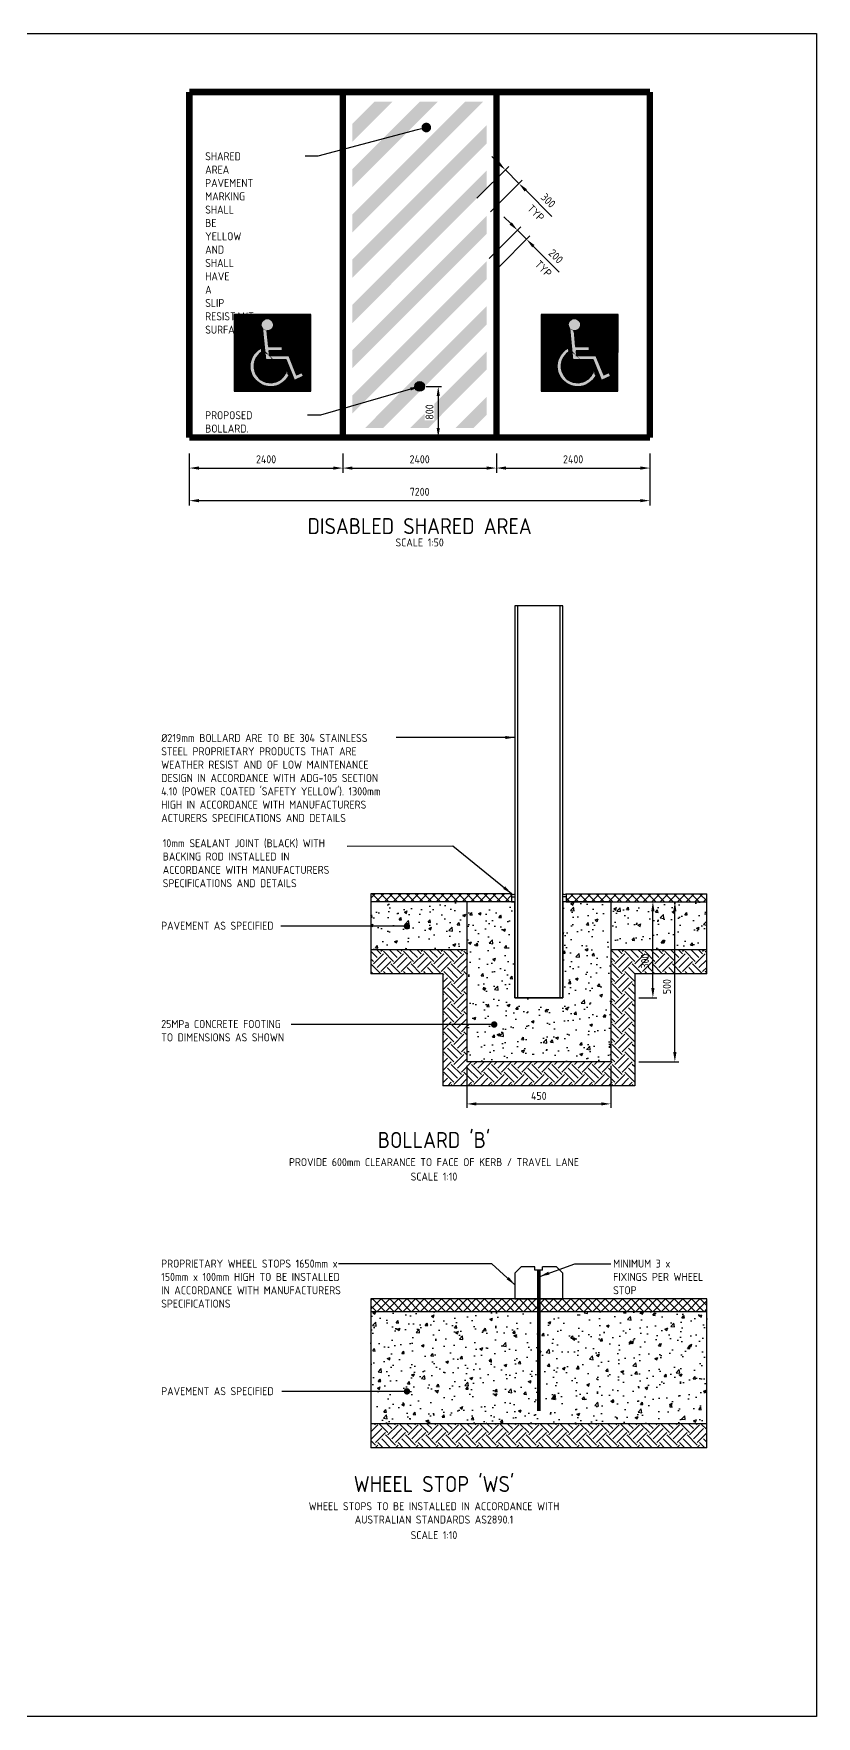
# Model space of a CAD drawing. Header units: metres. Extents: x -11330 to 7985, y 7141 to 12399.
# Drawn here: x 5538 to 7985, y 7141 to 12399 of the extents above; entities that cross this region are included whole.
import ezdxf
from ezdxf import colors
from ezdxf.entities.mleader import LeaderData, LeaderLine
from ezdxf.enums import TextEntityAlignment as Align
from ezdxf.math import Vec2, Vec3

# ---------------------------------------------------------------- set-up
doc = ezdxf.new("R2010")
doc.units = ezdxf.units.M
doc.linetypes.add('DAS18', pattern=[3, 2, -1])
for name, color, linetype in [('_NRP-CONCRETE', 7, 'Continuous'), ('_NRP-DIMENSIONS', 1, 'Continuous'), ('_NRP-GEN THIN', 7, 'Continuous'), ('_NRP-HATCH', 250, 'Continuous'), ('_NRP-REINFT BARS TIES S', 7, 'Continuous'), ('_NRP-STEEL S', 7, 'Continuous'), ('_NRP-STEEL S H', 7, 'DAS18'), ('_NRP-SUBBASE EARTHWORKS', 251, 'Continuous'), ('_NRP-TEXT 2.5', 7, 'Continuous'), ('_NRP-TEXT 5.0', 4, 'Continuous'), ('C_LNMK_CHEVRON', 4, 'Continuous'), ('C_TEXT_DIMS', 1, 'Continuous'), ('C_TEXT_MLEADER', 1, 'Continuous'), ('XREF', 7, 'Continuous')]:
    doc.layers.add(name, color=color, linetype=linetype)
doc.layers.add('_NRP-SETOUT', color=40, linetype='Continuous', plot=False)
doc.layers.add('VPORTS', color=11, linetype='Continuous', plot=False)
doc.styles.add('ISOCP', font='isocp.shx')
doc.dimstyles.new('DETAILS', dxfattribs={"dimtxt": 2.5, "dimasz": 3, "dimexe": 1.25, "dimexo": 1.25, "dimgap": 1.25, "dimtad": 1, "dimdec": 0, "dimzin": 1, "dimdsep": 46, "dimtxsty": 'ISOCP', "dimcen": 1.5, "dimclrd": 1, "dimclre": 1, "dimclrt": 7, "dimaunit": 1, "dimazin": 0, "dimtfac": 1, "dimtdec": 0, "dimtmove": 0, "dimatfit": 3, "dimfxl": 1, "dimarcsym": 0})
doc.dimstyles.new('ISOCP', dxfattribs={"dimtxt": 2.5, "dimasz": 3, "dimexe": 1.5, "dimexo": 5, "dimgap": 1.5, "dimtad": 1, "dimzin": 0, "dimdsep": 46, "dimtxsty": 'ISOCP', "dimcen": 1, "dimclrd": 256, "dimclre": 256, "dimclrt": 7, "dimadec": 0, "dimazin": 0, "dimtfac": 1, "dimtmove": 0, "dimatfit": 2, "dimfxl": 1, "dimtolj": 1, "dimtzin": 0, "dimlwd": -1, "dimlwe": -1, "dimarcsym": 0})
pattern_1 = [(45, (-55106.68, 7645.521), (-13.470384, 13.470384), []), (135, (-55106.68, 7645.521), (-13.470384, -13.470384), [])]

# ---------------------------------------------------------------- blocks, each defined once
blk = doc.blocks.new('*D41')
at = {"layer": '_NRP-DIMENSIONS', "color": 1, "lineweight": -2, "transparency": 16777216}
for p, q in [((7429.7, 9686.4), (7486.3, 9686.4)), ((7473.8, 9416.4), (7473.8, 9656.4)), ((7429.7, 9386.4), (7486.3, 9386.4))]:
    blk.add_line(p, q, dxfattribs=at)
at = {"layer": '_NRP-DIMENSIONS', "color": 1, "transparency": 16777216}
for points in [[(7468.8, 9656.4), (7478.8, 9656.4), (7473.8, 9686.4)], [(7468.8, 9416.4), (7478.8, 9416.4), (7473.8, 9386.4)]]:
    blk.add_solid(points, dxfattribs=at)
at = {"layer": '_NRP-DIMENSIONS', "color": 7, "transparency": 16777216, "insert": (7448.8, 9500.8), "char_height": 25, "attachment_point": 5, "rotation": 90, "style": 'ISOCP'}
blk.add_mtext('300', dxfattribs=at)
blk = doc.blocks.new('*D42')
at = {"layer": '_NRP-DIMENSIONS', "color": 1, "lineweight": -2, "transparency": 16777216}
for p, q in [((7429.7, 9686.4), (7555, 9686.4)), ((7542.5, 9216.4), (7542.5, 9656.4)), ((7429.7, 9186.4), (7555, 9186.4))]:
    blk.add_line(p, q, dxfattribs=at)
at = {"layer": '_NRP-DIMENSIONS', "color": 1, "transparency": 16777216}
for points in [[(7537.5, 9656.4), (7547.5, 9656.4), (7542.5, 9686.4)], [(7537.5, 9216.4), (7547.5, 9216.4), (7542.5, 9186.4)]]:
    blk.add_solid(points, dxfattribs=at)
at = {"layer": '_NRP-DIMENSIONS', "color": 7, "transparency": 16777216, "insert": (7517.5, 9421), "char_height": 25, "attachment_point": 5, "rotation": 90, "style": 'ISOCP'}
blk.add_mtext('500', dxfattribs=at)
blk = doc.blocks.new('*D43')
at = {"layer": '_NRP-DIMENSIONS', "color": 1, "lineweight": -2, "transparency": 16777216}
for p, q in [((6892.2, 9173.9), (6892.2, 9042.1)), ((7342.2, 9173.9), (7342.2, 9042.1)), ((6922.2, 9054.6), (7312.2, 9054.6))]:
    blk.add_line(p, q, dxfattribs=at)
at = {"layer": '_NRP-DIMENSIONS', "color": 1, "transparency": 16777216}
for points in [[(6922.2, 9059.6), (6922.2, 9049.6), (6892.2, 9054.6)], [(7312.2, 9059.6), (7312.2, 9049.6), (7342.2, 9054.6)]]:
    blk.add_solid(points, dxfattribs=at)
at = {"layer": '_NRP-DIMENSIONS', "color": 7, "transparency": 16777216, "insert": (7117.2, 9079.6), "char_height": 25, "attachment_point": 5, "style": 'ISOCP'}
blk.add_mtext('450', dxfattribs=at)
blk = doc.blocks.new('A$Caffd6f21')
at = {"true_color": 0x0066cc}
h = blk.add_hatch(dxfattribs=at)
h.set_pattern_fill('ANSI31', color=152, scale=0.001)
h.set_pattern_definition([(45, (-0.4318104, -0.6088382), (-0.002245064, 0.002245064), [])])
h.paths.add_polyline_path([(0.769, 0.591), (-0.431, 0.592), (-0.432, -0.608), (0.768, -0.609)])
edge = h.paths.add_edge_path(flags=16)
edge.add_line((0.319, 0.089), (0.318, 0.025))
edge.add_line((0.318, 0.025), (0.113, 0.025))
edge.add_line((0.113, 0.025), (0.121, -0.053))
edge.add_line((0.121, -0.053), (0.423, -0.053))
edge.add_line((0.423, -0.053), (0.545, -0.353))
edge.add_line((0.545, -0.353), (0.628, -0.314))
edge.add_line((0.628, -0.314), (0.655, -0.372))
edge.add_line((0.655, -0.372), (0.51, -0.44))
edge.add_line((0.51, -0.44), (0.38, -0.117))
edge.add_line((0.38, -0.117), (0.063, -0.117))
edge.add_line((0.063, -0.117), (0.014, 0.369))
edge.add_ellipse((0.088, 0.431), major_axis=(0.0222, 0.094), ratio=0.999318, start_angle=-169.9407, end_angle=143.7256, ccw=False)
edge.add_line((0.082, 0.335), (0.107, 0.089))
edge.add_line((0.107, 0.089), (0.319, 0.089))
edge = h.paths.add_edge_path(flags=16)
edge.add_line((0.39, -0.27), (0.426, -0.36))
edge.add_ellipse((0.138, -0.218), major_axis=(0.074, 0.313), ratio=0.999318, start_angle=40.0458, end_angle=256.9976, ccw=False)
edge.add_line((-0.007, 0.07), (0, 0))
edge.add_ellipse((0.138, -0.218), major_axis=(0.059, 0.251), ratio=0.999318, start_angle=45.6609, end_angle=271.5156)
at = {"true_color": 0xffffff}
h = blk.add_hatch(color=7, dxfattribs=at)
edge = h.paths.add_edge_path()
edge.add_ellipse((0.088, 0.431), major_axis=(0.0222, 0.094), ratio=0.999318, start_angle=-169.9407, end_angle=143.7256, ccw=False)
edge.add_line((0.082, 0.335), (0.107, 0.089))
edge.add_line((0.107, 0.089), (0.319, 0.089))
edge.add_line((0.319, 0.089), (0.318, 0.025))
edge.add_line((0.318, 0.025), (0.113, 0.025))
edge.add_line((0.113, 0.025), (0.121, -0.053))
edge.add_line((0.121, -0.053), (0.423, -0.053))
edge.add_line((0.423, -0.053), (0.545, -0.353))
edge.add_line((0.545, -0.353), (0.628, -0.314))
edge.add_line((0.628, -0.314), (0.655, -0.372))
edge.add_line((0.655, -0.372), (0.51, -0.44))
edge.add_line((0.51, -0.44), (0.38, -0.117))
edge.add_line((0.38, -0.117), (0.063, -0.117))
edge.add_line((0.063, -0.117), (0.014, 0.369))
edge = h.paths.add_edge_path()
edge.add_ellipse((0.138, -0.218), major_axis=(0.074, 0.313), ratio=0.999318, start_angle=40.0458, end_angle=256.9976, ccw=False)
edge.add_line((-0.007, 0.07), (0, 0))
edge.add_ellipse((0.138, -0.218), major_axis=(0.059, 0.251), ratio=0.999318, start_angle=45.6609, end_angle=271.5156)
edge.add_line((0.39, -0.27), (0.426, -0.36))
at = {"color": 150, "true_color": 0x0073e6}
blk.add_lwpolyline([(-0.432, -0.608), (0.768, -0.609), (0.769, 0.591), (-0.431, 0.592)], close=True, dxfattribs=at)
at = {"color": 7, "true_color": 0xffffff}
for points in [[(0.063, -0.117), (0.014, 0.369)], [(0.082, 0.335), (0.107, 0.089)], [(-0.007, 0.07), (0, 0)], [(0.107, 0.089), (0.319, 0.089)], [(0.318, 0.025), (0.113, 0.025)], [(0.113, 0.025), (0.121, -0.053)], [(0.319, 0.089), (0.318, 0.025)], [(0.38, -0.117), (0.063, -0.117)], [(0.121, -0.053), (0.423, -0.053)], [(0.51, -0.44), (0.38, -0.117)], [(0.423, -0.053), (0.545, -0.353)], [(0.39, -0.27), (0.426, -0.36)], [(0.655, -0.372), (0.51, -0.44)], [(0.545, -0.353), (0.628, -0.314)], [(0.628, -0.314), (0.655, -0.372)]]:
    blk.add_lwpolyline(points, dxfattribs=at)
at = {"color": 7, "true_color": 0xffffff, "extrusion": (0, 0, -1)}
for centre, major_axis, start_param, end_param in [((0.088, 0.431), (0.0222, 0.094), 3.7747, 9.249211), ((0.138, -0.218), (0.074, 0.313), 1.797732, 5.584254)]:
    blk.add_ellipse(centre, major_axis=major_axis, ratio=0.999318, start_param=start_param, end_param=end_param, dxfattribs=at)
at = {"color": 7, "true_color": 0xffffff}
blk.add_ellipse((0.138, -0.218), major_axis=(0.059, 0.251), ratio=0.999318, start_param=0.796934, end_param=4.738841, dxfattribs=at)
blk = doc.blocks.new('*D49')
at = {"color": 1, "linetype": 'Continuous', "transparency": 16777216}
for p, q in [((3641, 6534), (3641, 6233)), ((6041, 6534), (6041, 6233)), ((3791, 6308), (5891, 6308))]:
    blk.add_line(p, q, dxfattribs=at)
at = {"color": 1, "transparency": 16777216}
for points in [[(3791, 6333), (3791, 6283), (3641, 6308)], [(5891, 6333), (5891, 6283), (6041, 6308)]]:
    blk.add_solid(points, dxfattribs=at)
at = {"color": 7, "transparency": 16777216, "insert": (4841, 6445), "char_height": 125, "attachment_point": 5, "style": 'ISOCP'}
blk.add_mtext('\\A1;2400', dxfattribs=at)
blk = doc.blocks.new('*D50')
at = {"color": 1, "linetype": 'Continuous', "transparency": 16777216}
for p, q in [((1241, 6534), (1241, 6233)), ((3641, 6534), (3641, 6233)), ((1391, 6308), (3491, 6308))]:
    blk.add_line(p, q, dxfattribs=at)
at = {"color": 1, "transparency": 16777216}
for points in [[(1391, 6333), (1391, 6283), (1241, 6308)], [(3491, 6333), (3491, 6283), (3641, 6308)]]:
    blk.add_solid(points, dxfattribs=at)
at = {"color": 7, "transparency": 16777216, "insert": (2441, 6445), "char_height": 125, "attachment_point": 5, "style": 'ISOCP'}
blk.add_mtext('\\A1;2400', dxfattribs=at)
blk = doc.blocks.new('*D51')
at = {"color": 1, "linetype": 'Continuous', "transparency": 16777216}
for p, q in [((3675, 11072), (3569, 11178)), ((3337, 10523), (3834, 11019)), ((3550, 10311), (4046, 10807)), ((3781, 10966), (3993, 10754)), ((4099, 10648), (4505, 10241))]:
    blk.add_line(p, q, dxfattribs=at)
at = {"color": 1, "transparency": 16777216}
for points in [[(3692, 11090), (3657, 11055), (3781, 10966)], [(4117, 10666), (4081, 10630), (3993, 10754)]]:
    blk.add_solid(points, dxfattribs=at)
at = {"color": 7, "transparency": 16777216, "insert": (4452, 10489), "char_height": 125, "attachment_point": 5, "rotation": 315, "style": 'ISOCP', "bg_fill": 3, "box_fill_scale": 1.1, "bg_fill_color": 256, "bg_fill_true_color": 13158600, "bg_fill_transparency": 0}
blk.add_mtext('\\A1;300', dxfattribs=at)
at = {"color": 7, "transparency": 16777216, "insert": (4258, 10294), "char_height": 125, "attachment_point": 5, "rotation": 315, "style": 'ISOCP', "bg_fill": 3, "box_fill_scale": 1.1, "bg_fill_color": 256, "bg_fill_true_color": 13158600, "bg_fill_transparency": 0}
blk.add_mtext('\\A1;TYP', dxfattribs=at)
blk = doc.blocks.new('*D52')
at = {"color": 1, "linetype": 'Continuous', "transparency": 16777216}
for p, q in [((3527, 9581), (4023, 10077)), ((3864, 10130), (3758, 10236)), ((3970, 10024), (4111, 9883)), ((3668, 9439), (4164, 9936)), ((4217, 9776), (4624, 9370))]:
    blk.add_line(p, q, dxfattribs=at)
at = {"color": 1, "transparency": 16777216}
for points in [[(3881, 10148), (3846, 10112), (3970, 10024)], [(4235, 9794), (4200, 9759), (4111, 9883)]]:
    blk.add_solid(points, dxfattribs=at)
at = {"color": 7, "transparency": 16777216, "insert": (4571, 9617), "char_height": 125, "attachment_point": 5, "rotation": 315, "style": 'ISOCP', "bg_fill": 3, "box_fill_scale": 1.1, "bg_fill_color": 256, "bg_fill_true_color": 13158600, "bg_fill_transparency": 0}
blk.add_mtext('\\A1;200', dxfattribs=at)
at = {"color": 7, "transparency": 16777216, "insert": (4376, 9423), "char_height": 125, "attachment_point": 5, "rotation": 315, "style": 'ISOCP', "bg_fill": 3, "box_fill_scale": 1.1, "bg_fill_color": 256, "bg_fill_true_color": 13158600, "bg_fill_transparency": 0}
blk.add_mtext('\\A1;TYP', dxfattribs=at)
blk = doc.blocks.new('_Dot')
at = {"color": 0, "linetype": 'ByBlock', "lineweight": -2}
blk.add_line((-0.5, 0), (-1, 0), dxfattribs=at)
at = {"color": 0, "linetype": 'ByBlock', "const_width": 0.5}
blk.add_lwpolyline([(-0.25, 0, 1), (0.25, 0, 1)], format="xyb", close=True, dxfattribs=at)
blk = doc.blocks.new('*D55')
at = {"color": 1, "linetype": 'Continuous', "transparency": 16777216}
for p, q in [((-1159, 6534), (-1159, 5724)), ((6041, 6534), (6041, 5724)), ((-1009, 5799), (5891, 5799))]:
    blk.add_line(p, q, dxfattribs=at)
at = {"color": 1, "transparency": 16777216}
for points in [[(-1009, 5824), (-1009, 5774), (-1159, 5799)], [(5891, 5824), (5891, 5774), (6041, 5799)]]:
    blk.add_solid(points, dxfattribs=at)
at = {"color": 7, "transparency": 16777216, "insert": (2441, 5937), "char_height": 125, "attachment_point": 5, "style": 'ISOCP'}
blk.add_mtext('\\A1;7200', dxfattribs=at)
blk = doc.blocks.new('*D53')
at = {"layer": 'C_TEXT_DIMS', "linetype": 'Continuous', "transparency": 16777216}
for p, q in [((2541, 7584), (2782, 7584)), ((2732, 7434), (2732, 6934)), ((2542, 6784), (2782, 6784))]:
    blk.add_line(p, q, dxfattribs=at)
at = {"layer": 'C_TEXT_DIMS', "transparency": 16777216}
for points in [[(2707, 7434), (2757, 7434), (2732, 7584)], [(2707, 6934), (2757, 6934), (2732, 6784)]]:
    blk.add_solid(points, dxfattribs=at)
at = {"layer": 'C_TEXT_DIMS', "color": 7, "transparency": 16777216, "insert": (2595, 7184), "char_height": 125, "attachment_point": 5, "rotation": 90, "style": 'ISOCP', "bg_fill": 3, "box_fill_scale": 1.1, "bg_fill_color": 256, "bg_fill_true_color": 13158600, "bg_fill_transparency": 0}
blk.add_mtext('\\A1;800', dxfattribs=at)
blk = doc.blocks.new('*D54')
at = {"color": 1, "linetype": 'Continuous', "transparency": 16777216}
for p, q in [((-1159, 6534), (-1159, 6233)), ((1241, 6534), (1241, 6233)), ((-1009, 6308), (1091, 6308))]:
    blk.add_line(p, q, dxfattribs=at)
at = {"color": 1, "transparency": 16777216}
for points in [[(-1009, 6333), (-1009, 6283), (-1159, 6308)], [(1091, 6333), (1091, 6283), (1241, 6308)]]:
    blk.add_solid(points, dxfattribs=at)
at = {"color": 7, "transparency": 16777216, "insert": (41, 6445), "char_height": 125, "attachment_point": 5, "style": 'ISOCP'}
blk.add_mtext('\\A1;2400', dxfattribs=at)
blk = doc.blocks.new('A$Cf6612a0b')
h = blk.add_hatch(color=2)
h.dxf.hatch_style = 1
edge = h.paths.add_edge_path()
edge.add_arc((2441.2, 7584), 75, 0, 360)
at = {"layer": 'C_LNMK_CHEVRON'}
for points in [[(2727.2, 12034), (2444.4, 12034), (1391.2, 10980.8), (1391.2, 10698)], [(3434.3, 12034), (3151.5, 12034), (1391.2, 10273.7), (1391.2, 9990.9)], [(2020.1, 12034), (1737.3, 12034), (1391.2, 11687.9), (1391.2, 11405.1)], [(3491.2, 11383.8), (3491.2, 11666.6), (1391.2, 9566.6), (1391.2, 9283.8)], [(3491.2, 10676.6), (3491.2, 10959.5), (1391.2, 8859.5), (1391.2, 8576.6)], [(3491.2, 9969.5), (3491.2, 10252.4), (1391.2, 8152.4), (1391.2, 7869.5)], [(3491.2, 9262.4), (3491.2, 9545.3), (1391.2, 7445.3), (1391.2, 7162.4)], [(2294.1, 6934), (2577, 6934), (3491.2, 7848.2), (3491.2, 8131.1)], [(3001.2, 6934), (3284.1, 6934), (3491.2, 7141.1), (3491.2, 7424)]]:
    blk.add_hatch(color=40, dxfattribs=at).paths.add_polyline_path(points)
h = blk.add_hatch(color=40, dxfattribs=at)
edge = h.paths.add_edge_path()
edge.add_line((1587, 6934), (1869.8, 6934))
edge.add_line((1869.8, 6934), (2421.8, 7485.9))
edge.add_arc((2441.2, 7584), 100, 11.19631, 258.80369, ccw=False)
edge.add_line((2539.3, 7603.4), (3491.2, 8555.3))
edge.add_line((3491.2, 8555.3), (3491.2, 8838.2))
edge.add_line((3491.2, 8838.2), (1587, 6934))
at = {"color": 2}
blk.add_circle((2441.2, 7584, 67631.8), 75, dxfattribs=at)
at = {"layer": 'C_LNMK_CHEVRON', "color": 40, "const_width": 100}
for points in [[(6041.2, 12184), (-1158.8, 12184)], [(-1158.8, 6784), (-1158.8, 12184)], [(1241.2, 12184), (1241.2, 6784)], [(3641.2, 6784), (3641.2, 12184)], [(6041.2, 6784), (6041.2, 12184)], [(6041.2, 6784), (-1158.8, 6784)]]:
    blk.add_lwpolyline(points, dxfattribs=at)
at = {"layer": 'XREF', "xscale": 1000, "yscale": 1000, "zscale": 1000}
for p in [(-27, 8117.3, 67631.8), (4773, 8117.3, 67631.8)]:
    blk.add_blockref('A$Caffd6f21', p, dxfattribs=at)
at = {"insert": (2441.2, 5208), "char_height": 125, "width": 1000, "attachment_point": 2, "style": 'ISOCP'}
blk.add_mtext('SCALE 1:50', dxfattribs=at)
at = {"layer": '_NRP-TEXT 5.0', "style": 'ISOCP'}
blk.add_text('DISABLED SHARED AREA', height=250, dxfattribs=at).set_placement((2441.2, 5275.9), align=Align.CENTER)
dim = blk.add_linear_dim(base=(6041.2, 5799.5), p1=(-1158.8, 6784), p2=(6041.2, 6784, 67631.8), dimstyle='ISOCP', override={"dimscale": 50, "dimdec": 0, "dimclrd": 1, "dimclre": 1})
dim.commit()
dim.dimension.update_dxf_attribs({"geometry": '*D55', "text_midpoint": (2441.2, 5799.5), "dimtype": 128})
for base, p1, p2, picture, middle in [((1241.2, 6307.9), (-1158.8, 6784, 67631.8), (1241.2, 6784, 67631.8), '*D54', (41.2, 6445.4)), ((3641.2, 6307.9), (1241.2, 6784, 67631.8), (3641.2, 6784, 67631.8), '*D50', (2441.2, 6445.4)), ((6041.2, 6307.9), (3641.2, 6784, 67631.8), (6041.2, 6784, 67631.8), '*D49', (4841.2, 6445.4))]:
    dim = blk.add_linear_dim(base=base, p1=p1, p2=p2, dimstyle='ISOCP', override={"dimscale": 50, "dimdec": 0, "dimlfac": 1, "dimclrd": 1, "dimclre": 1, "dimtix": 0, "dimtofl": 1, "dimtmove": 0, "dimatfit": 2})
    dim.commit()
    dim.dimension.update_dxf_attribs({"geometry": picture, "text_midpoint": middle})
at = {"layer": 'C_TEXT_MLEADER'}
ml = blk.add_multileader_mtext('Standard', dxfattribs=at)
ml.set_content('SHARED AREA PAVEMENT MARKING SHALL BE YELLOW AND SHALL HAVE A SLIP RESISTANT SURFACE', color=7, style='ISOCP')
ml.set_leader_properties(color=256, linetype='Continuous', lineweight=-1)
ml.set_arrow_properties(name='DOT')
ml.build(insert=Vec2(0, 0))
ml.multileader.update_dxf_attribs({"dogleg_length": 5, "arrow_head_size": 150})
ctx = ml.context
ctx.base_point, ctx.char_height, ctx.arrow_head_size, ctx.landing_gap_size, ctx.plane_origin = Vec3(-985.8, 11179.3, 67699.5), 125, 150, 75, Vec3(-2548.3, 11270.8, 67699.5)
notes = []
notes.append((ctx, [(1, (1, 1, 0), (852.3, 11179.3, 67699.5), (-1, 0), 200, [(0, [(2545.3, 11628.8, 67699.5)], 0, [])])]))
ctx.mtext.insert, ctx.mtext.width, ctx.mtext.defined_height, ctx.mtext.flow_direction = Vec3(-910.8, 11241.8, 67699.5), 1508.125, 960.3, 5
ml = blk.add_multileader_mtext('Standard', dxfattribs=at)
ml.set_content('PROPOSED BOLLARD. ', color=7, style='ISOCP')
ml.set_leader_properties(color=256, linetype='Continuous', lineweight=-1)
ml.build(insert=Vec2(0, 0))
ml.multileader.update_dxf_attribs({"dogleg_length": 5, "arrow_head_size": 150})
ctx = ml.context
ctx.base_point, ctx.char_height, ctx.arrow_head_size, ctx.landing_gap_size, ctx.plane_origin = Vec3(-985.8, 7132.8, 67699.5), 125, 150, 75, Vec3(-2567.9, 7614.2, 67699.5)
notes.append((ctx, [(1, (1, 1, 0), (889.2, 7132.8, 67699.5), (-1, 0), 200, [(0, [(2441.2, 7584, 67699.5)], 0, [])])]))
ctx.mtext.insert, ctx.mtext.width, ctx.mtext.flow_direction = Vec3(-910.8, 7195.8, 67699.5), 1545, 5
for ctx, leaders in notes:
    for number, flags, end, landing, length, lines in leaders:
        leader = LeaderData()
        leader.index, (leader.has_last_leader_line, leader.has_dogleg_vector, leader.attachment_direction) = number, flags
        leader.last_leader_point, leader.dogleg_vector, leader.dogleg_length = Vec3(end), Vec3(landing), length
        for number, points, colour, breaks in lines:
            line = LeaderLine()
            line.index, line.vertices, line.color, line.breaks = number, Vec3.list(points), colors.encode_raw_color(colour), breaks
            leader.lines.append(line)
        ctx.leaders.append(leader)
dim = blk.add_linear_dim(base=(3992.8, 10754), p1=(3302, 10487.5, 67631.8), p2=(3514.2, 10275.4, 67631.8), angle=315, dimstyle='ISOCP', override={"dimscale": 50, "dimexo": 1, "dimdec": 0, "dimpost": '\\XTYP', "dimclrd": 1, "dimclre": 1, "dimtmove": 0, "dimtfill": 1})
dim.commit()
dim.dimension.update_dxf_attribs({"geometry": '*D51', "text_midpoint": (4355.2, 10391.6), "dimtype": 129})
at = {"layer": 'C_TEXT_DIMS'}
dim = blk.add_linear_dim(base=(2732.4, 6784, 67699.5), p1=(2441.2, 7584, 67631.8), p2=(2441.7, 6784, 67631.8), angle=90, dimstyle='ISOCP', override={"dimscale": 50, "dimexe": 1, "dimexo": 2, "dimdec": 0, "dimtfill": 1}, dxfattribs=at)
dim.commit()
dim.dimension.update_dxf_attribs({"geometry": '*D53', "text_midpoint": (2594.9, 7184, 67699.5)})
dim = blk.add_linear_dim(base=(4111.2, 9882.5), p1=(3491.2, 9545.3, 67631.8), p2=(3632.6, 9403.9, 67631.8), angle=315, dimstyle='ISOCP', override={"dimscale": 50, "dimexo": 1, "dimdec": 0, "dimpost": '\\XTYP', "dimclrd": 1, "dimclre": 1, "dimtfill": 1})
dim.commit()
dim.dimension.update_dxf_attribs({"geometry": '*D52', "text_midpoint": (4473.6, 9520.1), "dimtype": 129})

msp = doc.modelspace()

# ---------------------------------------------------------------- hatches: boundary and pattern name
at = {"layer": '_NRP-HATCH'}
h = msp.add_hatch(dxfattribs=at)
h.set_pattern_fill('ANSI37', color=256, scale=6, style=0)
h.set_pattern_definition(pattern_1)
h.paths.add_polyline_path([(6789.5, 9711.4), (6592.2, 9711.4), (6592.2, 9686.4), (6789.5, 9686.4)])
h.paths.add_polyline_path([(7032.2, 9711.4), (6789.5, 9711.4), (6789.5, 9686.4), (7032.2, 9686.4)])
h = msp.add_hatch(dxfattribs=at)
h.set_pattern_fill('AR-CONC', color=256, scale=0.5, style=0)
h.set_pattern_definition([(50, (0, -312.21), (91.09233, -7.96954), [9.525, -104.775]), (355, (0, -312.21), (-17.6217, 95.5284), [7.62, -83.8203]), (100.45144, (7.59, -312.88), (73.4706, 87.5589), [8.095, -89.0451]), (46.1842, (0, -286.81), (135.5395, -21.0212), [14.2875, -157.1625]), (96.6356, (11.3, -288.56), (118.702, 123.713), [12.1425, -133.5678]), (351.1842, (0, -286.81), (118.702, 123.713), [11.43, -125.7299]), (21, (12.7, -293.16), (75.8072, -51.1326), [9.525, -104.775]), (326, (12.7, -293.16), (30.901, 92.094), [7.62, -83.82]), (71.45144, (19.02, -297.42), (106.7082, 40.9614), [8.095, -89.045]), (37.5, (0, -312.212), (1.5443, 42.27752), [0, -82.804, 0, -85.09, 0, -84.1375]), (7.5, (0, -312.21), (33.40983, 50.09029), [0, -48.514, 0, -80.899, 0, -32.0675]), (327.5, (-28.32, -312.212), (67.7953, -2.86437), [0, -31.75, 0, -99.06, 0, -131.445]), (317.5, (-41.02, -312.21), (74.0646, 12.71325), [0, -41.275, 0, -65.786, 0, -93.345])])
h.paths.add_polyline_path([(6789.5, 9686.4), (6592.2, 9686.4), (6592.2, 9536.4), (6789.5, 9536.4)])
h.paths.add_polyline_path([(6892.2, 9686.4), (6789.5, 9686.4), (6789.5, 9536.4), (6892.2, 9536.4)])
h.paths.add_polyline_path([(7642.2, 9686.4), (7342.2, 9686.4), (7342.2, 9536.4), (7642.2, 9536.4)])
h = msp.add_hatch(dxfattribs=at)
h.set_pattern_fill('AR-CONC', color=256, scale=0.5, style=0)
h.set_pattern_definition([(50, (-55106.68, 7645.52), (91.092334, -7.96954), [9.525, -104.775]), (355, (-55106.68, 7645.52), (-17.62171, 95.52842), [7.62, -83.82029]), (100.45144, (-55099.09, 7644.86), (73.47062, 87.55888), [8.095, -89.04512]), (46.1842, (-55106.68, 7670.92), (135.53952, -21.02116), [14.2875, -157.1625]), (96.63556, (-55095.39, 7669.17), (118.70207, 123.71306), [12.1425, -133.5678]), (351.18415, (-55106.68, 7670.92), (118.70207, 123.71306), [11.42998, -125.72987]), (21, (-55093.98, 7664.57), (75.8072, -51.1326), [9.525, -104.775]), (326, (-55093.98, 7664.57), (30.90101, 92.09398), [7.62, -83.82]), (71.45144, (-55087.66, 7660.31), (106.70821, 40.96138), [8.095, -89.04497]), (37.5, (-55106.68, 7645.52), (1.544302, 42.27752), [0, -82.804, 0, -85.09, 0, -84.1375]), (7.5, (-55106.68, 7645.52), (33.40983, 50.090287), [0, -48.514, 0, -80.899, 0, -32.0675]), (327.5, (-55135, 7645.52), (67.795298, -2.864372), [0, -31.75, 0, -99.06, 0, -131.445]), (317.5, (-55147.7, 7645.52), (74.06459, 12.713246), [0, -41.275, 0, -65.786, 0, -93.345])])
h.paths.add_polyline_path([(7342.2, 9686.4), (7202.2, 9686.4), (7192.2, 9686.4), (7192.2, 9386.4), (7042.2, 9386.4), (7042.2, 9686.4), (7032.2, 9686.4), (6892.2, 9686.4), (6892.2, 9186.4), (7342.2, 9186.4)])
h = msp.add_hatch(dxfattribs=at)
h.set_pattern_fill('ANSI37', color=256, scale=6, style=0)
h.set_pattern_definition(pattern_1)
h.paths.add_polyline_path([(7642.2, 9711.4), (7202.2, 9711.4), (7202.2, 9686.4), (7642.2, 9686.4)])
h = msp.add_hatch(dxfattribs=at)
h.set_pattern_fill('ANSI37', color=256, scale=6, style=0)
h.set_pattern_definition([(45, (2394.621, 4727.655), (-13.470384, 13.470384), []), (135, (2394.621, 4727.655), (-13.470384, -13.470384), [])])
h.paths.add_polyline_path([(6592.2, 8445.3), (6592.2, 8405.3), (7642.2, 8405.3), (7642.2, 8445.3)])
h = msp.add_hatch(dxfattribs=at)
h.set_pattern_fill('AR-CONC', color=256, scale=0.5, style=0)
h.set_pattern_definition([(50, (0, -162.73), (91.09233, -7.96954), [9.525, -104.775]), (355, (0, -162.73), (-17.6217, 95.5284), [7.62, -83.8203]), (100.45144, (7.59, -163.39), (73.4706, 87.5589), [8.095, -89.0451]), (46.1842, (0, -137.33), (135.5395, -21.0212), [14.2875, -157.1625]), (96.6356, (11.3, -139.08), (118.702, 123.713), [12.1425, -133.5678]), (351.1842, (0, -137.33), (118.702, 123.713), [11.43, -125.7299]), (21, (12.7, -143.68), (75.8072, -51.1326), [9.525, -104.775]), (326, (12.7, -143.68), (30.901, 92.094), [7.62, -83.82]), (71.45144, (19.02, -147.94), (106.7082, 40.9614), [8.095, -89.045]), (37.5, (0, -162.73), (1.5443, 42.27752), [0, -82.804, 0, -85.09, 0, -84.1375]), (7.5, (0, -162.73), (33.40983, 50.09029), [0, -48.514, 0, -80.899, 0, -32.0675]), (327.5, (-28.32, -162.73), (67.7953, -2.86437), [0, -31.75, 0, -99.06, 0, -131.445]), (317.5, (-41.02, -162.73), (74.0646, 12.71325), [0, -41.275, 0, -65.786, 0, -93.345])])
h.paths.add_polyline_path([(7642.2, 8055.3), (7642.2, 8405.3), (6592.2, 8405.3), (6592.2, 8055.3)])
at = {"layer": '_NRP-SUBBASE EARTHWORKS'}
h = msp.add_hatch(dxfattribs=at)
h.set_pattern_fill('EARTH', color=256, scale=7, angle=45, style=0)
h.set_pattern_definition([(45, (-55106.68, 7645.52), (7e-15, 62.861793), [44.45, -44.45]), (45, (-55118.467, 7657.31), (7e-15, 62.861793), [44.45, -44.45]), (45, (-55130.254, 7669.094), (7e-15, 62.861793), [44.45, -44.45]), (135, (-55130.254, 7676.95), (-62.861793, 7e-15), [44.45, -44.45]), (135, (-55118.467, 7688.74), (-62.861793, 7e-15), [44.45, -44.45]), (135, (-55106.68, 7700.525), (-62.861793, 7e-15), [44.45, -44.45])])
h.paths.add_polyline_path([(6789.5, 9536.4), (6592.2, 9536.4), (6592.2, 9461.4), (6789.5, 9461.4)])
h.paths.add_polyline_path([(6892.2, 9536.4), (6789.5, 9536.4), (6789.5, 9461.4), (6817.2, 9461.4), (6817.2, 9111.4), (7417.2, 9111.4), (7417.2, 9461.4), (7642.2, 9461.4), (7642.2, 9536.4), (7342.2, 9536.4), (7342.2, 9186.4), (6892.2, 9186.4)])
h.paths.add_polyline_path([(7467.3, 9472), (7467.3, 9529.5), (7431.3, 9529.5), (7431.3, 9472)], flags=24)
h = msp.add_hatch(dxfattribs=at)
h.set_pattern_fill('EARTH', color=256, scale=7, angle=45, style=0)
h.set_pattern_definition([(45, (2394.62, 4727.655), (7e-15, 62.8618), [44.45, -44.45]), (45, (2382.834, 4739.44), (7e-15, 62.8618), [44.45, -44.45]), (45, (2371.05, 4751.23), (7e-15, 62.8618), [44.45, -44.45]), (135, (2371.05, 4759.086), (-62.8618, 7e-15), [44.45, -44.45]), (135, (2382.834, 4770.87), (-62.8618, 7e-15), [44.45, -44.45]), (135, (2394.62, 4782.66), (-62.8618, 7e-15), [44.45, -44.45])])
h.paths.add_polyline_path([(7642.2, 7980.3), (7642.2, 8055.3), (6592.2, 8055.3), (6592.2, 7980.3)])

# ---------------------------------------------------------------- linework, layer by layer
at = {"layer": '_NRP-CONCRETE'}
for p, q in [((6892.2, 9686.4), (6892.2, 9186.4)), ((7342.2, 9686.4), (7342.2, 9186.4)), ((7342.2, 9186.4), (6892.2, 9186.4)), ((7105.2, 8535.3), (7105.2, 8545.3)), ((7129.2, 8535.3), (7129.2, 8545.3))]:
    msp.add_line(p, q, dxfattribs=at)
for points in [[(7342.2, 9686.4), (7192.2, 9686.4), (7192.2, 9386.4), (7042.2, 9386.4), (7042.2, 9686.4), (6892.2, 9686.4)], [(7105.2, 8545.3), (7062.2, 8545.3), (7042.2, 8525.3), (7042.2, 8445.3), (7192.2, 8445.3), (7192.2, 8525.3), (7172.2, 8545.3), (7129.2, 8545.3)], [(7129.2, 8535.3), (7105.2, 8535.3)]]:
    msp.add_lwpolyline(points, dxfattribs=at)
at = {"layer": '_NRP-GEN THIN'}
for p, q in [((7032.2, 9711.4), (6592.2, 9711.4)), ((7032.2, 9686.4), (6592.2, 9686.4)), ((7032.2, 9711.4), (7032.2, 9686.4)), ((7032.2, 9701.4), (7042.2, 9701.4)), ((7032.2, 9686.4), (7042.2, 9686.4)), ((7202.2, 9701.4), (7192.2, 9701.4)), ((7202.2, 9686.4), (7192.2, 9686.4)), ((7202.2, 9711.4), (7202.2, 9686.4)), ((7202.2, 9711.4), (7642.2, 9711.4)), ((7202.2, 9686.4), (7642.2, 9686.4)), ((6892.2, 9536.4), (6592.2, 9536.4)), ((7642.2, 9536.4), (7342.2, 9536.4)), ((7642.2, 8445.3), (6592.2, 8445.3)), ((7642.2, 8405.3), (6592.2, 8405.3)), ((7642.2, 8055.3), (6592.2, 8055.3))]:
    msp.add_line(p, q, dxfattribs=at)
for centre in [(7037.2, 9716.4), (7197.2, 9716.4)]:
    msp.add_arc(centre, 7.08, 225.0611, 314.9389, dxfattribs=at)
at = {"layer": '_NRP-REINFT BARS TIES S', "const_width": 12}
msp.add_lwpolyline([(7117.2, 8535.3), (7117.2, 8095.3)], dxfattribs=at)
at = {"layer": '_NRP-SETOUT'}
for p, q in [((6592.2, 9711.4), (6592.2, 9461.4)), ((7642.2, 9461.4), (7642.2, 9711.4)), ((6817.2, 9461.4), (6592.2, 9461.4)), ((6817.2, 9461.4), (6817.2, 9111.4)), ((7642.2, 9461.4), (7417.2, 9461.4)), ((7417.2, 9461.4), (7417.2, 9111.4)), ((7417.2, 9111.4), (6817.2, 9111.4)), ((6592.2, 8445.3), (6592.2, 7980.3)), ((7642.2, 7980.3), (7642.2, 8445.3)), ((7642.2, 7980.3), (6592.2, 7980.3))]:
    msp.add_line(p, q, dxfattribs=at)
at = {"layer": '_NRP-STEEL S'}
for p, q in [((7192.2, 10611.4), (7042.2, 10611.4)), ((7042.2, 10611.4), (7042.2, 9386.4)), ((7192.2, 9386.4), (7192.2, 10611.4)), ((7042.2, 9386.4), (7192.2, 9386.4))]:
    msp.add_line(p, q, dxfattribs=at)
msp.add_lwpolyline([(7192.2, 9686.4), (7192.2, 9386.4), (7042.2, 9386.4), (7042.2, 9686.4)], dxfattribs=at)
at = {"layer": '_NRP-STEEL S H'}
for p, q in [((7050.2, 10611.4), (7050.2, 9386.4)), ((7184.2, 9386.4), (7184.2, 10611.4))]:
    msp.add_line(p, q, dxfattribs=at)
at = {"layer": 'VPORTS'}
msp.add_lwpolyline([(7984.9, 7140.7), (25.1, 7140.7), (25.1, 12399), (7984.9, 12399)], close=True, dxfattribs=at)

# ---------------------------------------------------------------- texts
at = {"layer": '_NRP-SETOUT', "char_height": 25, "width": 200, "attachment_point": 2, "style": 'ISOCP'}
for s, insert in [('{\\C0;SCALE 1:10}', (6789.5, 8839.9)), ('SCALE 1:10', (6789.5, 7719.5))]:
    msp.add_mtext(s, dxfattribs=dict(at, insert=insert))
at = {"layer": '_NRP-TEXT 2.5', "char_height": 25, "style": 'ISOCP'}
for s, insert, width, attachment_point in [("\\pxql;%%C219mm BOLLARD ARE TO BE 304 STAINLESS STEEL PROPRIETARY PRODUCTS THAT ARE WEATHER RESIST AND OF LOW MAINTENANCE DESIGN IN ACCORDANCE WITH ADG-105 SECTION 4.10 (POWER COATED 'SAFETY YELLOW'). 1300mm HIGH IN ACCORDANCE WITH MANUFACTURERS ACTURERS SPECIFICATIONS AND DETAILS", (6661.7, 10073), 724.906, 6), ('\\pxql;10mm SEALANT JOINT (BLACK) WITH BACKING ROD INSTALLED IN ACCORDANCE WITH MANUFACTURERS SPECIFICATIONS AND DETAILS', (6505.1, 9806.7), 563.522, 6), ('PAVEMENT AS SPECIFIED', (5936.8, 9623.9), 662.799, 1), ('25MPa CONCRETE FOOTING TO DIMENSIONS AS SHOWN', (5936.8, 9316.7), 409.353, 1), ('PROVIDE 600mm CLEARANCE TO FACE OF KERB / TRAVEL LANE', (6789.5, 8885), 1100, 2), ('PROPRIETARY WHEEL STOPS 1650mm x 150mm x 100mm HIGH TO BE INSTALLED IN ACCORDANCE WITH MANUFACTURERS SPECIFICATIONS', (5936.8, 8568), 568.085, 1), ('MINIMUM 3 x FIXINGS PER WHEEL STOP', (7349.6, 8568.1), 296.24, 1), ('PAVEMENT AS SPECIFIED', (5936.8, 8169.3), 662.799, 1), ('WHEEL STOPS TO BE INSTALLED IN ACCORDANCE WITH AUSTRALIAN STANDARDS AS2890.1', (6789.5, 7809.8), 900, 2)]:
    msp.add_mtext(s, dxfattribs=dict(at, insert=insert, width=width, attachment_point=attachment_point))
at = {"layer": '_NRP-TEXT 5.0', "style": 'ISOCP'}
for s, p in [("BOLLARD 'B'", (6789.5, 8916.9)), ("WHEEL STOP 'WS'", (6789.5, 7841.7))]:
    msp.add_text(s, height=50, dxfattribs=at).set_placement(p, align=Align.CENTER)

# ---------------------------------------------------------------- dimensions: what is measured, and where the dimension line sits
at = {"layer": '_NRP-DIMENSIONS'}
for base, p1, picture, middle in [((7473.8, 9686.4), (7417.2, 9386.4), '*D41', (7473.8, 9500.8)), ((7542.5, 9686.4), (7417.2, 9186.4), '*D42', (7542.5, 9421))]:
    dim = msp.add_linear_dim(base=base, p1=p1, p2=(7417.2, 9686.4), angle=90, dimstyle='DETAILS', override={"dimscale": 10, "dimtix": 0, "dimtofl": 1, "dimtmove": 0, "dimatfit": 3}, dxfattribs=at)
    dim.commit()
    dim.dimension.update_dxf_attribs({"geometry": picture, "text_midpoint": middle, "dimtype": 128})
dim = msp.add_linear_dim(base=(7342.2, 9054.6), p1=(6892.2, 9186.4), p2=(7342.2, 9186.4), dimstyle='DETAILS', override={"dimscale": 10, "dimtix": 0, "dimtofl": 1, "dimtmove": 0, "dimatfit": 3}, dxfattribs=at)
dim.commit()
dim.dimension.update_dxf_attribs({"geometry": '*D43', "text_midpoint": (7117.2, 9079.6)})

# ---------------------------------------------------------------- leaders
for points, override in [([(7042.2, 10199.6), (6670.8, 10199.6)], {"dimscale": 10, "dimtxt": 25, "dimasz": 3}), ([(7032.2, 9711.4), (6848.6, 9859.9), (6518.5, 9858.8)], {"dimscale": 10, "dimtxt": 25}), ([(6704.9, 9609.8), (6310.4, 9609.8)], {"dimscale": 10, "dimtxt": 25, "dimasz": 2, "dimldrblk": 'Dot'}), ([(6977.7, 9302.6), (6343.2, 9302.6)], {"dimscale": 10, "dimtxt": 25, "dimasz": 2, "dimldrblk": 'Dot'}), ([(7042.2, 8489.5), (6970.4, 8555.3), (6491.1, 8555.3)], {"dimscale": 10, "dimtad": 0}), ([(7120.4, 8515.4), (7229.9, 8555.3), (7342.3, 8555.3)], {"dimscale": 10, "dimtxt": 25, "dimasz": 3}), ([(6704.9, 8156.3), (6313.8, 8156.3)], {"dimscale": 10, "dimtxt": 25, "dimasz": 2, "dimldrblk": 'Dot'})]:
    msp.add_leader(points, dimstyle='DETAILS', override=override, dxfattribs=at)

# ---------------------------------------------------------------- next in the draw order: block references
at = {"layer": 'XREF', "xscale": 0.2, "yscale": 0.2, "zscale": 0.2}
msp.add_blockref('A$Cf6612a0b', (6256.4, 9779.9), dxfattribs=at)

doc.saveas('drawing.dxf')
